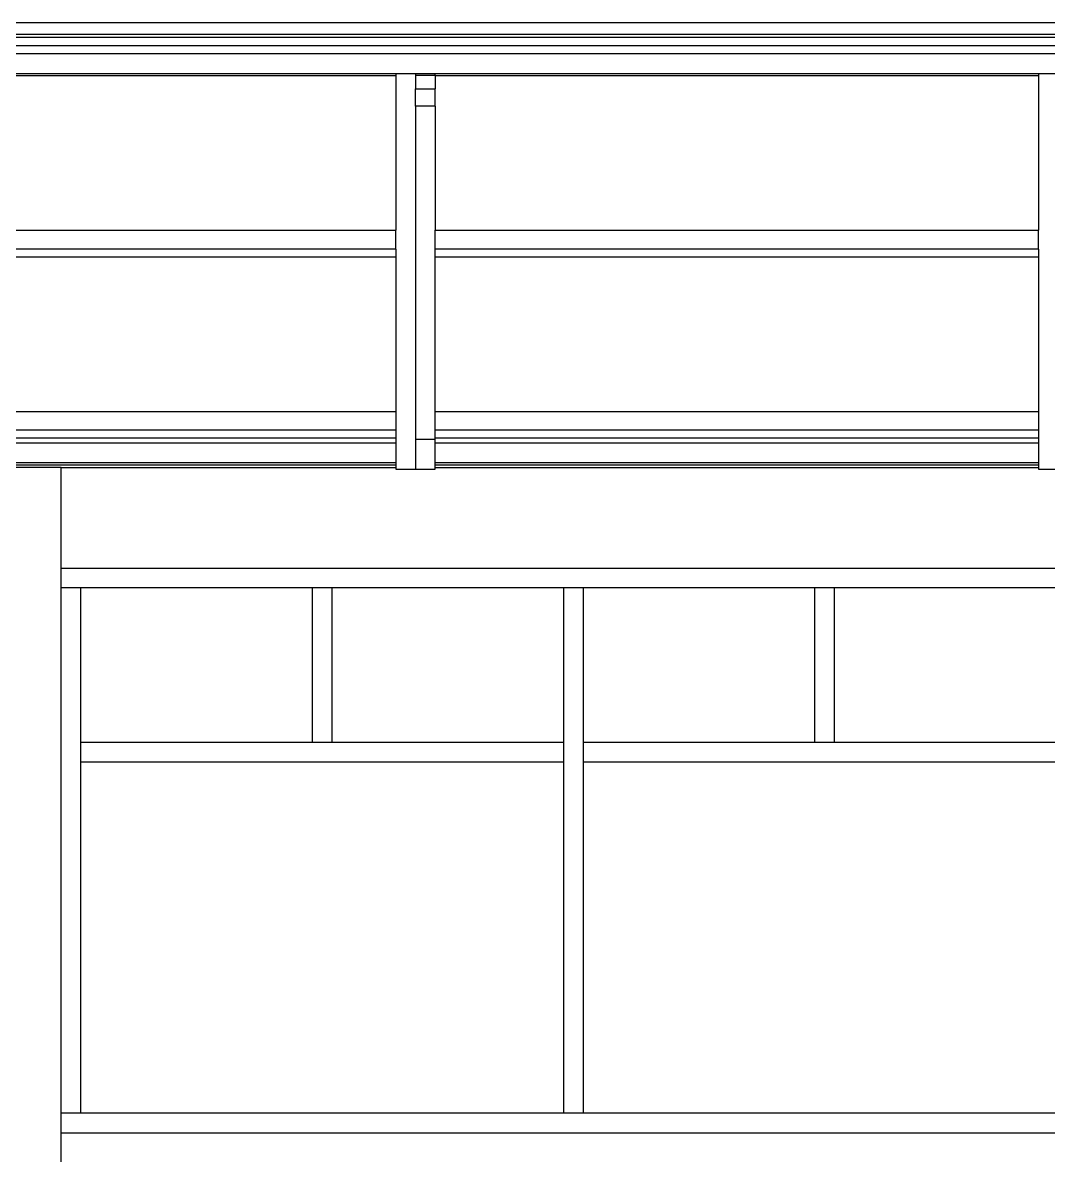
# Model space of a CAD drawing. Header units: metres. Extents: x 258817 to 259192, y 1878716 to 1878911.
# Drawn here: x 259004.46 to 259007.113, y 1878868.655 to 1878871.583 of the extents above; entities that cross this region are included whole.
import ezdxf

# ---------------------------------------------------------------- set-up
doc = ezdxf.new("R2010")
doc.units = ezdxf.units.M
doc.header["$MEASUREMENT"] = 0
doc.layers.add('SectionCutEdges', color=1, linetype='Continuous')
doc.layers.add('Vistas', color=7, linetype='Continuous')

# ---------------------------------------------------------------- blocks, each defined once
blk = doc.blocks.new('010 - Sección longitudinal 2')
for p, q in [((-15.9899, 1.0019), (4.6901, 1.0019)), ((-15.9899, 0.9719), (4.6901, 0.9719)), ((-10.6796, 0.8641), (-12.2404, 0.8641)), ((-10.6796, 0.8692), (-10.6796, 0.8641)), ((-10.6796, 0.8641), (-10.6796, 0.4652)), ((-10.6288, 0.8692), (-10.6288, 0.8653)), ((-10.578, 0.8653), (-10.578, 0.8692)), ((-9.0173, 0.8641), (-10.578, 0.8641)), ((-9.0173, 0.8692), (-9.0173, 0.8641)), ((-9.0173, 0.8641), (-9.0173, 0.4652)), ((-10.6288, 0.7863), (-10.6288, -0.076)), ((-10.578, 0.7863), (-10.578, 0.4652)), ((-12.2404, 0.4652), (-10.6796, 0.4652)), ((-10.6796, 0.4162), (-10.6796, 0.4652)), ((-10.578, 0.4652), (-9.0173, 0.4652)), ((-10.578, 0.4162), (-10.578, 0.4652)), ((-9.0173, 0.4162), (-9.0173, 0.4652)), ((-10.6796, 0.4162), (-12.2404, 0.4162)), ((-10.6796, 0.4162), (-10.6796, 0.396)), ((-9.0173, 0.4162), (-10.578, 0.4162)), ((-10.578, 0.396), (-10.578, 0.4162)), ((-9.0173, 0.4162), (-9.0173, 0.396)), ((-10.6796, 0.396), (-12.2404, 0.396)), ((-10.6796, 0.396), (-10.6796, -0.0029)), ((-9.0173, 0.396), (-10.578, 0.396)), ((-10.578, -0.0029), (-10.578, 0.396)), ((-9.0173, 0.396), (-9.0173, -0.0029)), ((-12.2404, -0.0029), (-10.6796, -0.0029)), ((-10.6796, -0.0029), (-10.6796, -0.0519)), ((-10.578, -0.0029), (-9.0173, -0.0029)), ((-10.578, -0.0519), (-10.578, -0.0029)), ((-9.0173, -0.0029), (-9.0173, -0.0519)), ((-10.6796, -0.0519), (-12.2404, -0.0519)), ((-10.6796, -0.0519), (-10.6796, -0.0721)), ((-9.0173, -0.0519), (-10.578, -0.0519)), ((-10.578, -0.0721), (-10.578, -0.0519)), ((-9.0173, -0.0519), (-9.0173, -0.0721)), ((-10.6796, -0.0721), (-12.2404, -0.0721)), ((-10.6796, -0.0853), (-12.2404, -0.0853)), ((-10.6796, -0.0721), (-10.6796, -0.0853)), ((-10.6796, -0.0853), (-10.6796, -0.1359)), ((-9.0173, -0.0721), (-10.578, -0.0721)), ((-10.578, -0.076), (-10.578, -0.0721)), ((-9.0173, -0.0853), (-10.578, -0.0853)), ((-9.0173, -0.0721), (-9.0173, -0.0853)), ((-9.0173, -0.0853), (-9.0173, -0.1359)), ((-10.6796, -0.1359), (-12.2404, -0.1359)), ((-10.6796, -0.142), (-12.2404, -0.142)), ((-10.6796, -0.1359), (-10.6796, -0.142)), ((-10.6796, -0.142), (-10.6796, -0.1483)), ((-9.0173, -0.1359), (-10.578, -0.1359)), ((-9.0173, -0.142), (-10.578, -0.142)), ((-9.0173, -0.1359), (-9.0173, -0.142)), ((-9.0173, -0.142), (-9.0173, -0.1483)), ((-11.5449, -0.1483), (-11.7449, -0.1483)), ((-11.5449, -0.4083), (-11.5449, -0.1483)), ((-11.5449, -0.1483), (-10.6796, -0.1483)), ((-10.6796, -0.1483), (-10.6796, -0.1522)), ((-10.6796, -0.1522), (-10.6288, -0.1522)), ((-10.578, -0.1483), (-9.0173, -0.1483)), ((-9.0173, -0.1483), (-9.0173, -0.1522)), ((-9.0173, -0.1522), (-8.9665, -0.1522)), ((-11.5449, -0.4591), (-11.5449, -0.4083)), ((-11.5449, -0.4083), (-8.8949, -0.4083)), ((-11.4941, -0.4591), (-11.5449, -0.4591)), ((-11.5449, -1.8175), (-11.5449, -0.4591)), ((-11.4941, -0.8591), (-11.4941, -0.4591)), ((-10.8951, -0.4591), (-11.4941, -0.4591)), ((-10.8443, -0.4591), (-10.8951, -0.4591)), ((-10.8951, -0.8591), (-10.8951, -0.4591)), ((-10.8443, -0.8591), (-10.8443, -0.4591)), ((-10.2453, -0.4591), (-10.8443, -0.4591)), ((-10.1945, -0.4591), (-10.2453, -0.4591)), ((-10.2453, -0.8591), (-10.2453, -0.4591)), ((-10.1945, -0.8591), (-10.1945, -0.4591)), ((-9.5955, -0.4591), (-10.1945, -0.4591)), ((-9.5447, -0.4591), (-9.5955, -0.4591)), ((-9.5955, -0.8591), (-9.5955, -0.4591)), ((-9.5447, -0.8591), (-9.5447, -0.4591)), ((-8.9457, -0.4591), (-9.5447, -0.4591)), ((-11.4941, -0.9099), (-11.4941, -0.8591)), ((-10.8951, -0.8591), (-11.4941, -0.8591)), ((-10.8443, -0.8591), (-10.8951, -0.8591)), ((-10.2453, -0.8591), (-10.8443, -0.8591)), ((-10.2453, -0.9099), (-10.2453, -0.8591)), ((-9.5955, -0.8591), (-10.1945, -0.8591)), ((-10.1945, -0.9099), (-10.1945, -0.8591)), ((-9.5447, -0.8591), (-9.5955, -0.8591)), ((-8.9457, -0.8591), (-9.5447, -0.8591)), ((-11.4941, -1.8175), (-11.4941, -0.9099)), ((-10.2453, -0.9099), (-11.4941, -0.9099)), ((-10.2453, -1.8175), (-10.2453, -0.9099)), ((-10.1945, -1.8175), (-10.1945, -0.9099)), ((-8.9457, -0.9099), (-10.1945, -0.9099)), ((-11.5449, -1.8683), (-11.5449, -1.8175)), ((-11.4941, -1.8175), (-11.5449, -1.8175)), ((-10.2453, -1.8175), (-11.4941, -1.8175)), ((-10.1945, -1.8175), (-10.2453, -1.8175)), ((-8.9457, -1.8175), (-10.1945, -1.8175)), ((-11.5449, -1.8683), (-8.8949, -1.8683)), ((-11.5449, -2.0183), (-11.5449, -1.8683))]:
    blk.add_line(p, q)
at = {"layer": 'SectionCutEdges'}
for p, q in [((4.6901, 0.9634), (-15.9899, 0.9634)), ((-15.9899, 0.9427), (4.6901, 0.9427)), ((-15.9899, 0.9219), (4.6901, 0.9219)), ((-10.6796, 0.8692), (-12.2404, 0.8692)), ((-10.6288, 0.8692), (-10.6796, 0.8692)), ((-10.578, 0.8692), (-10.6288, 0.8692)), ((-10.578, 0.8653), (-10.6288, 0.8653)), ((-10.6288, 0.8653), (-10.6288, 0.8311)), ((-9.0173, 0.8692), (-10.578, 0.8692)), ((-10.578, 0.8641), (-10.578, 0.8653)), ((-10.578, 0.8641), (-10.578, 0.8311)), ((-8.9665, 0.8692), (-9.0173, 0.8692)), ((-10.6288, 0.8311), (-10.578, 0.8311)), ((-10.6288, 0.7863), (-10.6288, 0.8311)), ((-10.578, 0.7863), (-10.578, 0.8311)), ((-10.578, 0.7863), (-10.6288, 0.7863)), ((-10.578, -0.076), (-10.6288, -0.076)), ((-10.6288, -0.076), (-10.6288, -0.1522)), ((-10.578, -0.0853), (-10.578, -0.076)), ((-10.578, -0.1359), (-10.578, -0.0853)), ((-10.578, -0.142), (-10.578, -0.1359)), ((-10.578, -0.1483), (-10.578, -0.142)), ((-10.6288, -0.1522), (-10.578, -0.1522)), ((-10.578, -0.1522), (-10.578, -0.1483))]:
    blk.add_line(p, q, dxfattribs=at)

msp = doc.modelspace()

# ---------------------------------------------------------------- block references
at = {"layer": 'Vistas'}
msp.add_blockref('010 - Sección longitudinal 2', (259016.10486, 1878870.58089), dxfattribs=at)

doc.saveas('drawing.dxf')
